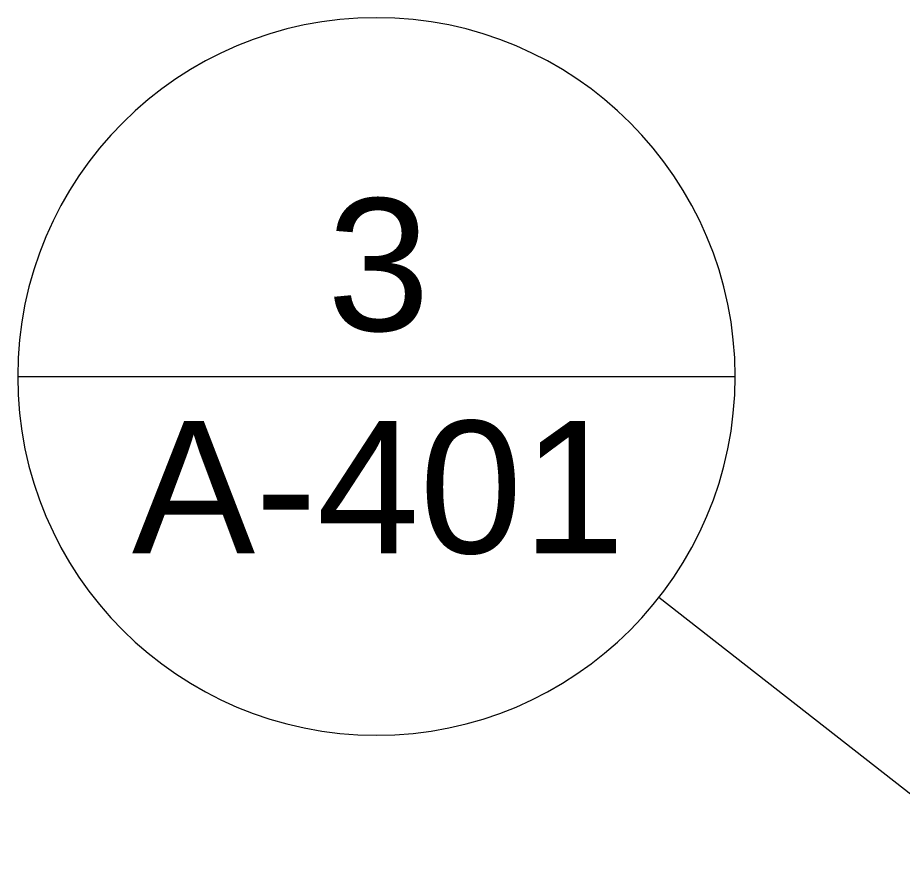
# Model space of a CAD drawing. Header units: inches. Extents: x -23034 to -8288, y -132 to 853.
# Drawn here: x -22938.9 to -22820.6, y 250.5 to 362.1 of the extents above; entities that cross this region are included whole.
import ezdxf

# ---------------------------------------------------------------- set-up
doc = ezdxf.new("R2010")
doc.units = ezdxf.units.IN
doc.header["$MEASUREMENT"] = 0
doc.layers.add('A-ANNO-SYMB', color=150, linetype='Continuous', lineweight=9)
doc.styles.add('Arial_1', font='arial.ttf', dxfattribs={"height": 17.703593})

# ---------------------------------------------------------------- blocks, each defined once
blk = doc.blocks.new('Section - Callout Head-19020-Section 15')
at = {"layer": 'A-ANNO-SYMB'}
blk.add_line((-22938.93, 314.08), (-22842.93, 314.08), dxfattribs=at)
for start, end in [(0, 180), (180, 360)]:
    blk.add_arc((-22890.93, 314.08), 48, start, end, dxfattribs=at)

msp = doc.modelspace()

# ---------------------------------------------------------------- linework, layer by layer
at = {"layer": 'A-ANNO-SYMB'}
msp.add_line((-22809.73262, 250.54992), (-22853.12622, 284.49956), dxfattribs=at)

# ---------------------------------------------------------------- block references
msp.add_blockref('Section - Callout Head-19020-Section 15', (0, 0), dxfattribs=at)

# ---------------------------------------------------------------- texts
at = {"layer": 'A-ANNO-SYMB', "attachment_point": 2, "line_spacing_factor": 0.938532, "style": 'Arial_1'}
for s, insert, char_height, width in [('3', (-22890.65408, 337.89426), 17.70359, 16.416), ('A-401', (-22890.65408, 308.12953), 17.703593, 78.624)]:
    msp.add_mtext(s, dxfattribs=dict(at, insert=insert, char_height=char_height, width=width))

doc.saveas('drawing.dxf')
